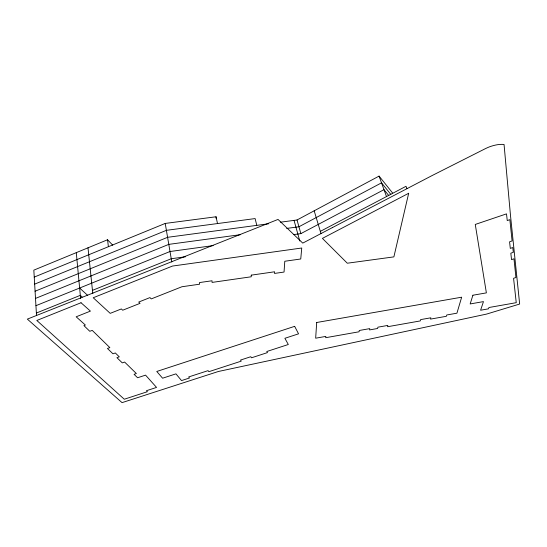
<?xml version="1.0" encoding="UTF-8"?>
<svg xmlns="http://www.w3.org/2000/svg" width="547" height="547" viewBox="0 0 547 547"><rect width="100%" height="100%" fill="white"/><g stroke="black" fill="none" stroke-linecap="round" stroke-linejoin="round"><path stroke-width="0.82" d="M280.495 222.191L297.028 219.983L379.071 176.1L392.5 192.886M293.623 234.615L300.864 233.624L383.994 189.665L388.828 195.635M320.316 231.374L406.004 186.301L406.893 188.626M36.519 315.51L33.832 270.143L107.554 239.757L112.73 245.193M35.938 305.684L170.014 251.517L213.193 245.61M34.242 277.09L165.215 223.436L216.044 216.769L217.501 223.559M34.659 284.119L166.391 230.335L255.114 218.574L256.789 225.371M35.083 291.223L167.587 237.316L268.645 223.778M35.507 298.416L168.791 244.372L240.365 234.69M36.376 313.034L80.32 295.346L82.194 297.035M92.45 290.354L171.245 258.745L185.624 256.755M286.676 228.42L298.935 226.766L381.519 182.842L390.818 194.397M79.63 288.03L87.705 295.414M379.071 176.1L386.497 196.564M314.19 210.807L321.014 233.706M297.028 219.983L300.864 233.624M294.047 220.379L299.79 240.981M165.215 223.436L171.799 261.992M107.554 239.757L108.388 246.635M87.999 247.764L92.799 293.636M76.286 252.693L80.635 298.628M216.044 216.769L216.099 218.376M251.258 275.141L251.223 276.782L212.079 282.409L212.01 280.768L199.484 282.567L199.587 284.208L181.912 286.751L151.252 298.908L149.96 297.589L138.712 302.053L140.025 303.353L122.699 310.224L121.345 308.939L110.214 313.356L93.222 297.746L172.496 266.054L301.746 248.01L300.747 258.991L284.782 261.254L284.05 272.057L274.512 273.432L274.601 271.791L251.258 275.141M316.692 322.498L315.667 338.203L325.807 336.405L325.697 337.697L359.085 331.776L359.263 330.484L369.758 328.624L369.553 329.916L377.656 328.48L377.874 327.188L387.802 325.424L387.563 326.723L420.267 320.925L420.581 319.619L430.858 317.8L430.523 319.106L446.373 316.296L446.742 314.99L456.93 313.185L461.661 297.192L316.692 322.498M408.677 193.276L393.881 256.878L347.311 263.216L322.409 238.383L408.677 193.276M472.895 295.23L470.167 303.947L483.473 301.602L480.594 310.231L488.498 308.829L488.95 307.51L516.245 302.676L513.571 278.3L515.944 277.514L513.975 258.806L511.527 259.627L510.823 253.179L513.298 252.352L512.792 247.552L510.296 248.393L509.572 241.795L512.101 240.947L509.859 219.675L507.247 220.557L506.508 213.87L475.268 224.441L486.379 292.877L472.895 295.23M332.268 227.661L302.751 243.114L278.033 219.422L27.35 319.127L122.043 402.633L218.369 371.488L486.55 314.087L519.65 304.043L510.536 215.962L504.054 144.463A24.711 14.53 -25.7 0 0 497.579 144.688A29.21 17.121 -25.6 0 0 489.544 146.815A35.152 20.499 -25.5 0 0 483.637 149.536L432.185 175.519L332.268 227.661M81.024 302.744L36.813 320.467L124.285 399.228L147.375 391.707L146.452 390.708L156.551 387.42L145.564 375.133L137.584 377.751L134.07 374.333L136.347 373.533L124.62 362.059L122.289 362.887L116.928 357.67L119.28 356.835L115.314 352.952L112.942 353.8L107.451 348.46L109.851 347.605L92.252 330.395L89.776 331.284L83.923 325.595L85.359 325.027L76.17 316.795L90.419 311.113L81.024 302.744M294.655 326.34L156.77 371.468L162.596 378.216L175.949 373.854L181.522 380.589L189.494 377.991L188.66 376.958L208.079 370.634L208.872 371.68L241.227 361.143L240.509 360.07L250.793 356.719L251.49 357.806L267.456 352.603L266.792 351.509L288.31 344.501L284.884 338.292L298.553 333.834L294.655 326.34"/></g></svg>
